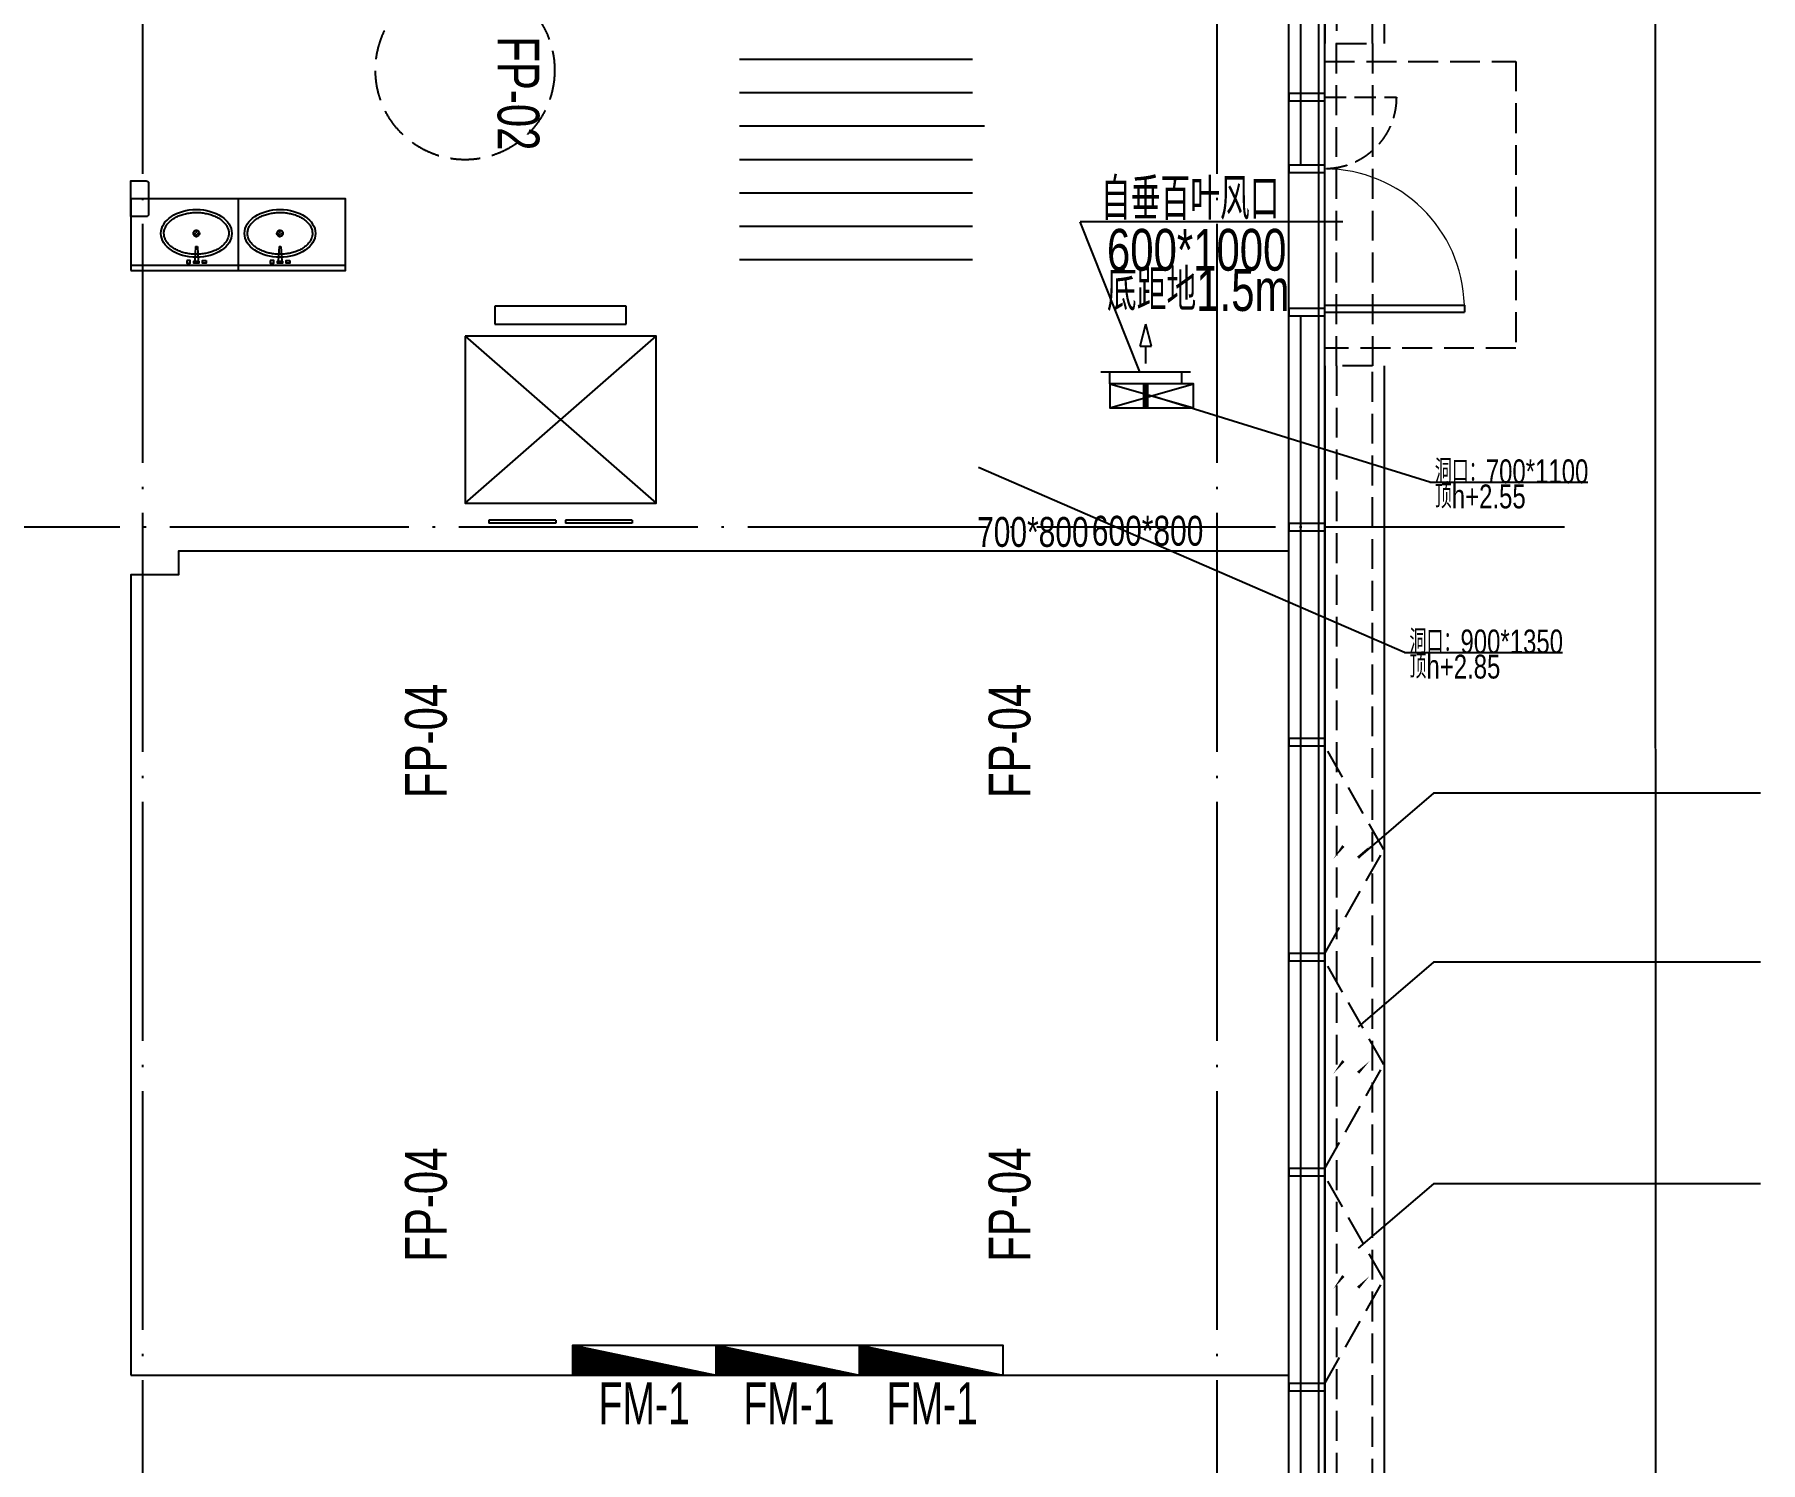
# Model space of a CAD drawing. Extents: x -777745 to 647905, y -207485 to 303235.
# Drawn here: x 47594 to 62050, y 1169 to 13125 of the extents above; entities that cross this region are included whole.
import ezdxf

# ---------------------------------------------------------------- set-up
doc = ezdxf.new("R2010")
doc.units = 0
doc.header["$LTSCALE"] = 1000
for name, pattern in [('13#楼幕墙$1$DASH', [0.35, 0.25, -0.1]), ('X-104 13#平面$0$DASH', [0.35, 0.25, -0.1]), ('X-104 13#平面$0$DOTE', [2.4200000000000004, 2, -0.2, 0.02, -0.2])]:
    doc.linetypes.add(name, pattern=pattern)
doc.layers.get('0').update_dxf_attribs({"linetype": 'CONTINUOUS'})
doc.layers.get('Defpoints').update_dxf_attribs({"linetype": 'CONTINUOUS'})
doc.layers.add('00-建筑结构条件', color=4, linetype='CONTINUOUS', plot=False)
for name, color, linetype in [('00-防烟分区', 4, 'CONTINUOUS'), ('13#楼幕墙$0$DOOR_FIRE', 220, 'CONTINUOUS'), ('13#楼幕墙$1$A-C_幕墙龙骨', 133, 'CONTINUOUS'), ('13#楼幕墙$1$A-C_玻璃幕墙', 140, 'CONTINUOUS'), ('13#楼幕墙$1$A-C_窗', 140, 'CONTINUOUS'), ('ACS_OTHER_FM', 2, 'CONTINUOUS'), ('Drawing2$0$ACS_COM', 7, 'CONTINUOUS'), ('Drawing2$0$ACS_PFG_F2', 30, 'CONTINUOUS'), ('DUCT-加压送风标注', 3, 'CONTINUOUS'), ('DUCT-加压送风风口', 7, 'CONTINUOUS'), ('DUCT-排风标注', 3, 'CONTINUOUS'), ('DUCT-新风标注', 3, 'CONTINUOUS'), ('X-104 13#平面$0$A-C_玻璃幕墙', 140, 'CONTINUOUS'), ('X-104 13#平面$0$A-E_电梯', 171, 'CONTINUOUS'), ('X-104 13#平面$0$A-I_卫-洁具', 241, 'CONTINUOUS'), ('X-104 13#平面$0$A-O_散水', 134, 'CONTINUOUS'), ('X-104 13#平面$0$A-TECH_暖通', 6, 'CONTINUOUS'), ('X-104 13#平面$0$A-TECH_结构', 21, 'CONTINUOUS'), ('X-104 13#平面$0$A_AXIS-轴线', 36, 'X-104 13#平面$0$DOTE'), ('X-104 13#平面$0$M-道路 边线', 151, 'CONTINUOUS')]:
    doc.layers.add(name, color=color, linetype=linetype)
doc.styles.add('HZF', font='ROS', dxfattribs={"width": 0.75, "bigfont": 'JD'})

# ---------------------------------------------------------------- blocks, each defined once
blk = doc.blocks.new('*X40')
at = {"color": 0}
for p, q in [((11373, 12100), (11393.00000000001, 12100)), ((11373, 12090), (11433.00000000001, 12090)), ((11373, 12080), (11473.00000000001, 12080)), ((11373, 12070), (11513.00000000001, 12070)), ((11373, 12060), (11553.00000000001, 12060)), ((11373, 12050), (11593.00000000001, 12050)), ((11380, 11855), (11380, 12103.25)), ((11390, 11855), (11390, 12100.75)), ((11400, 11855), (11400, 12098.25)), ((11410, 11855), (11410, 12095.75)), ((11420, 11855), (11420, 12093.25)), ((11430, 11855), (11430, 12090.75)), ((11440, 11855), (11440, 12088.25)), ((11450, 11855), (11450, 12085.75)), ((11460, 11855), (11460, 12083.25)), ((11470, 11855), (11470, 12080.75)), ((11480, 11855), (11480, 12078.25)), ((11490, 11855), (11490, 12075.75)), ((11500, 11855), (11500, 12073.25)), ((11510, 11855), (11510, 12070.75)), ((11520, 11855), (11520, 12068.25)), ((11530, 11855), (11530, 12065.75)), ((11540, 11855), (11540, 12063.25)), ((11550, 11855), (11550, 12060.75)), ((11560, 11855), (11560, 12058.25)), ((11570, 11855), (11570, 12055.75)), ((11580, 11855), (11580, 12053.25)), ((11590, 11855), (11590, 12050.75)), ((11600, 11855), (11600, 12048.25)), ((11373, 12040), (11633.00000000001, 12040)), ((11373, 12030), (11673.00000000001, 12030)), ((11373, 12020), (11713.00000000001, 12020)), ((11373, 12010), (11753.00000000001, 12010)), ((11373, 12000), (11793.00000000001, 12000)), ((11373, 11990), (11833.00000000001, 11990)), ((11373, 11980), (11873.00000000001, 11980)), ((11373, 11970), (11913.00000000001, 11970)), ((11373, 11960), (11953.00000000001, 11960)), ((11373, 11950), (11993.00000000001, 11950)), ((11373, 11940), (12033.00000000001, 11940)), ((11373, 11930), (12073.00000000001, 11930)), ((11610, 11855), (11610, 12045.75)), ((11620, 11855), (11620, 12043.25)), ((11630, 11855), (11630, 12040.75)), ((11640, 11855), (11640, 12038.25)), ((11650, 11855), (11650, 12035.75)), ((11660, 11855), (11660, 12033.25)), ((11670, 11855), (11670, 12030.75)), ((11680, 11855), (11680, 12028.25)), ((11690, 11855), (11690, 12025.75)), ((11700, 11855), (11700, 12023.25)), ((11710, 11855), (11710, 12020.75)), ((11720, 11855), (11720, 12018.25)), ((11730, 11855), (11730, 12015.75)), ((11740, 11855), (11740, 12013.25)), ((11750, 11855), (11750, 12010.75)), ((11760, 11855), (11760, 12008.25)), ((11770, 11855), (11770, 12005.75)), ((11780, 11855), (11780, 12003.25)), ((11790, 11855), (11790, 12000.75)), ((11800, 11855), (11800, 11998.25)), ((11810, 11855), (11810, 11995.75)), ((11820, 11855), (11820, 11993.25)), ((11830, 11855), (11830, 11990.75)), ((11840, 11855), (11840, 11988.25)), ((11850, 11855), (11850, 11985.75)), ((11860, 11855), (11860, 11983.25)), ((11870, 11855), (11870, 11980.75)), ((11880, 11855), (11880, 11978.25)), ((11890, 11855), (11890, 11975.75)), ((11900, 11855), (11900, 11973.25)), ((11910, 11855), (11910, 11970.75)), ((11920, 11855), (11920, 11968.25)), ((11930, 11855), (11930, 11965.75)), ((11940, 11855), (11940, 11963.25)), ((11950, 11855), (11950, 11960.75)), ((11960, 11855), (11960, 11958.25)), ((11970, 11855), (11970, 11955.75)), ((11980, 11855), (11980, 11953.25)), ((11990, 11855), (11990, 11950.75)), ((12000, 11855), (12000, 11948.25)), ((12010, 11855), (12010, 11945.75)), ((12020, 11855), (12020, 11943.25)), ((12030, 11855), (12030, 11940.75)), ((12040, 11855), (12040, 11938.25)), ((12050, 11855), (12050, 11935.75)), ((12060, 11855), (12060, 11933.25)), ((12070, 11855), (12070, 11930.75)), ((12080, 11855), (12080, 11928.25)), ((11373, 11920), (12113.00000000001, 11920)), ((11373, 11910), (12153.00000000001, 11910)), ((11373, 11900), (12193.00000000001, 11900)), ((11373, 11890), (12233.00000000001, 11890)), ((11373, 11880), (12273.00000000001, 11880)), ((11373, 11870), (12313.00000000001, 11870)), ((11373, 11860), (12353.00000000001, 11860)), ((12090, 11855), (12090, 11925.75)), ((12100, 11855), (12100, 11923.25)), ((12110, 11855), (12110, 11920.75)), ((12120, 11855), (12120, 11918.25)), ((12130, 11855), (12130, 11915.75)), ((12140, 11855), (12140, 11913.25)), ((12150, 11855), (12150, 11910.75)), ((12160, 11855), (12160, 11908.25)), ((12170, 11855), (12170, 11905.75)), ((12180, 11855), (12180, 11903.25)), ((12190, 11855), (12190, 11900.75)), ((12200, 11855), (12200, 11898.25)), ((12210, 11855), (12210, 11895.75)), ((12220, 11855), (12220, 11893.25)), ((12230, 11855), (12230, 11890.75)), ((12240, 11855), (12240, 11888.25)), ((12250, 11855), (12250, 11885.75)), ((12260, 11855), (12260, 11883.25)), ((12270, 11855), (12270, 11880.75)), ((12280, 11855), (12280, 11878.25)), ((12290, 11855), (12290, 11875.75)), ((12300, 11855), (12300, 11873.25)), ((12310, 11855), (12310, 11870.75)), ((12320, 11855), (12320, 11868.25)), ((12330, 11855), (12330, 11865.75)), ((12340, 11855), (12340, 11863.25)), ((12350, 11855), (12350, 11860.75)), ((12360, 11855), (12360, 11858.25)), ((12370, 11855), (12370, 11855.75))]:
    blk.add_line(p, q, dxfattribs=at)
blk = doc.blocks.new('f-mu')
at = {"color": 2}
blk.add_line((0, 135), (1000, -115), dxfattribs=at)
at = {"color": 4}
blk.add_3dface([(0, -115), (0, 135), (1000, 135), (1000, -115)], dxfattribs=at)
at = {"color": 2}
blk.add_blockref('*X40', (-11373, -11970), dxfattribs=at)
blk = doc.blocks.new('X-104 13#平面$0$轴网')
at = {"layer": 'X-104 13#平面$0$A_AXIS-轴线', "linetype": 'X-104 13#平面$0$DOTE'}
for p, q in [((48500, -7400.98603368341), (48500, 24620.25062679139)), ((57500, -7400.98603368341), (57500, 24620.25062679139)), ((60408.42140219617, 9000), (-2925.01551574981, 9000))]:
    blk.add_line(p, q, dxfattribs=at)
blk = doc.blocks.new('X-104 13#平面$0$2400x2100')
for p, q in [((650.0000000000728, 1849.999999999975), (650.0000000000728, 1700.000000000004)), ((1750.000000000007, 1849.999999999975), (650.0000000000728, 1849.999999999975)), ((1750.000000000007, 1700.000000000004), (1750.000000000007, 1849.999999999975)), ((400.0000000000364, 200.0000000000036), (2000.000000000036, 1600.000000000004)), ((400.0000000000364, 1600.000000000004), (2000.000000000036, 200.0000000000036)), ((650.0000000000728, 1700.000000000004), (1750.000000000007, 1700.000000000004))]:
    blk.add_line(p, q)
at = {"color": 0}
for p, q in [((600.0000000000364, 57.61848104284218), (600.0000000000364, 34.00902772785957)), ((1160.000000000618, 57.61848104284036), (600.0000000000364, 57.61848104284218)), ((1160.000000000618, 34.00902772785776), (600.0000000000364, 34.00902772785957)), ((1160.000000000618, 57.61848104284036), (1160.000000000618, 34.00902772785776)), ((1800.000000000036, 57.61848104284218), (1239.999999999454, 57.61848104284036)), ((1239.999999999454, 57.61848104284036), (1239.999999999454, 34.00902772785776)), ((1800.000000000036, 34.00902772785957), (1239.999999999454, 34.00902772785776)), ((1800.000000000036, 57.61848104284218), (1800.000000000036, 34.00902772785957))]:
    blk.add_line(p, q, dxfattribs=at)
blk.add_lwpolyline([(400.0000000000364, 1600.000000000004), (400.0000000000364, 200.0000000000036), (2000.000000000036, 200.0000000000036), (2000.000000000036, 1600.000000000004), (400.0000000000364, 1600.000000000004)], close=True)
blk = doc.blocks.new('13#楼幕墙$0$A$C62EA228A')
at = {"linetype": '13#楼幕墙$1$DASH'}
blk.add_lwpolyline([(10.00000000001455, -300.0000000000146), (-860, -796.5212315030949), (-1729.999999999985, -299.9999999999782)], dxfattribs=at)
at = {"layer": '13#楼幕墙$1$A-C_玻璃幕墙', "color": 1}
blk.add_lwpolyline([(-888.629784368859, -674.3626249181325, 0, 25.00000000000001, 0), (-792.3107997117913, -580.0067186209344, 0, 0, 0), (-890.495198409073, -456.4310357286467, 25.00000000000001, 0, 0), (-785.7256440597121, -374.3626249181507, 0, 0, 0)], format="xyseb", dxfattribs=at)
blk = doc.blocks.new('13#楼幕墙$1$A$C7A413A1D')
blk.add_lwpolyline([(-70, -300.0000000000001), (-10, -300), (-10, 0), (-70, -1.13686837721616e-13)], close=True)
blk = doc.blocks.new('13#楼幕墙$0$$DorLib2D$00000001')
for p, q in [((0.45, 0.9750000000000001), (0.5000000000000002, 0.9750000000000001)), ((0.45, 0), (0.45, 0.9750000000000001)), ((0.5, 0), (0.5, 0.9750000000000001)), ((0.5, 0), (0.45, 0))]:
    blk.add_line(p, q)
at = {"lineweight": 13}
blk.add_arc((0.475, 0), 0.975, 91.4692835813538, 180, dxfattribs=at)
blk = doc.blocks.new('13#楼幕墙$0$A$C2CD63A88')
at = {"linetype": '13#楼幕墙$1$DASH'}
blk.add_lwpolyline([(-9.999854112465982, 719.9998268538329), (-9.999854112698813, -120.0001731461816)], dxfattribs=at)
blk.add_arc((-10.00027920093271, 720.0002519421178), 840.0004250884064, 270.0000289949534, 359.9999710050466, dxfattribs=at)
blk = doc.blocks.new('13#楼幕墙')
at = {"layer": '13#楼幕墙$1$A-C_玻璃幕墙'}
for p, q in [((58099.99999999991, -799.9999999998836), (58099.99999999993, 18820.00740966003)), ((58199.99999999988, 12030.00000000001), (58199.99999999993, 18866.63817547554)), ((58349.99999999989, 12030.00000000001), (58349.99999999994, 18936.58432419877)), ((58199.99999999993, -899.9999999998836), (58199.99999999993, 10769.99999999998)), ((58349.99999999993, -1049.999999999884), (58349.99999999993, 10769.99999999998))]:
    blk.add_line(p, q, dxfattribs=at)
for points in [[(4492.573473841197, 15499.99999999997), (-900.0000000001164, 15499.99999999997), (-900.0000000000563, -1700.000000000029), (22099.99999999999, -1700.000000000014), (22099.99999999999, -1100.000000000015), (58399.99999999991, -1099.999999999884), (58399.99999999987, 18959.89970710658), (53293.20742207248, 23245.00747574434), (37799.9999999998, 14299.99999999997), (37799.99999999986, 10199.99999999997), (12500.00000000015, 10199.99999999997), (4492.573473841061, 15500.00000000006)], [(58099.9999999999, 11899.99999999999), (58099.99999999991, 12599.99999999998)]]:
    blk.add_lwpolyline(points, dxfattribs=at)
at = {"layer": '13#楼幕墙$0$DOOR_FIRE', "xscale": 1200.000000000032, "yscale": 1200.000000000032, "zscale": 1200.000000000032, "rotation": 270}
blk.add_blockref('13#楼幕墙$0$$DorLib2D$00000001', (58399.9999999999, 11400), dxfattribs=at)
at = {"layer": '13#楼幕墙$1$A-C_幕墙龙骨', "rotation": 90}
for p in [(58099.99999999991, 12639.99999999998), (58099.99999999995, 12040.00000000001), (58099.99999999991, 10839.99999999998), (58099.99999999991, 9039.999999999984), (58099.99999999991, 7239.999999999985), (58099.99999999991, 5439.999999999985), (58099.99999999991, 3639.999999999985), (58099.99999999991, 1839.999999999985)]:
    blk.add_blockref('13#楼幕墙$1$A$C7A413A1D', p, dxfattribs=at)
at = {"layer": '13#楼幕墙$1$A-C_窗', "xscale": -0.71428571428569, "yscale": 0.71428571428569, "zscale": 0.71428571428569, "rotation": 90}
blk.add_blockref('13#楼幕墙$0$A$C2CD63A88', (58914.28559060986, 12592.8572470624), dxfattribs=at)
at = {"layer": '13#楼幕墙$1$A-C_窗', "xscale": -1, "rotation": 90}
for p in [(58099.99999999993, 5440.000000000087), (58099.99999999993, 3640.000000000087), (58099.99999999993, 1840.000000000087)]:
    blk.add_blockref('13#楼幕墙$0$A$C62EA228A', p, dxfattribs=at)
blk = doc.blocks.new('X-104 13#平面$0$meae')
for p, q in [((-215.039999999979, 0), (-243.7679999999818, 0)), ((-210, 5.039999999979045), (-210, 32.76000000000931)), ((-176.7359999999753, 0), (-204.9599999999627, 0)), ((-99.54815868195146, 8), (21.68149024352897, 14.3899337600451)), ((-99.54815868195146, -7.999999999941792), (-99.54815868195146, 8)), ((21.68149024352897, -14.3899337601033), (21.68149024352897, 14.3899337600451)), ((-210, -32.25599999999395), (-210, -5.039999999979045)), ((-99.54815868195146, -8.000000000058208), (21.68149024352897, -14.3899337601033))]:
    blk.add_line(p, q)
at = {"const_width": 0.8399999999999999}
blk.add_lwpolyline([(-209.5800000000163, -0.1400000000139698, -0.9999999999999999), (-210.4199999999837, -0.1400000000139698, -0.9999999999999999)], format="xyb", close=True, dxfattribs=at)
for points in [[(17.19145484233741, 81.35012003820157), (40, 81.35012003820157), (39.99999999994179, 51.35012003820157), (17.1914548422792, 51.35012003820157)], [(21.68149024352897, 21.35012003820157), (40, 21.35012003820157), (40, -21.35012003820157), (21.68149024352897, -21.35012003820157)], [(17.19145484233741, -81.35012003820157), (40, -81.35012003820157), (39.99999999994179, -51.35012003820157), (17.1914548422792, -51.35012003820157)]]:
    blk.add_lwpolyline(points, close=True)
blk.add_circle((-210, 0), 25.2)
blk.add_ellipse((-210, 0), major_axis=(0, -296.8388870928175), ratio=0.6737661697857759)
at = {"color": 8}
blk.add_open_spline([(-210, -271.838887092832), (-201.6286662275088, -271.838887092832), (-193.2556980797672, -270.8834744876949), (-176.5567826171755, -267.0318226981908), (-168.2292954665609, -264.1331208487391), (-151.7464247078751, -256.3412992825033), (-143.592075161112, -251.4461166422116), (-127.6688291439204, -239.6628589069005), (-119.9016611408442, -232.7743547918508), (-105.0053654383519, -217.100718463771), (-97.87740360945463, -208.3160983382841), (-84.50442564953119, -189.0367220979533), (-78.25994529254967, -178.5426552897552), (-66.86596525227651, -156.1005802754662), (-61.71665413689334, -144.1531549534993), (-52.68240508378949, -119.1104159536771), (-48.79751711455174, -106.0155586157343), (-42.41598126577446, -79.01830609660828), (-39.91934085072717, -65.11628590768669), (-36.39207964838715, -36.86706837144447), (-35.3614577781409, -22.5202054088586), (-34.79793056182098, 6.244822261855006), (-35.26502483320655, 20.66266644134885), (-37.68259151588427, 49.19399507466005), (-39.63306519814068, 63.30715293157846), (-44.95700291811954, 90.86129060061648), (-48.33046480413759, 104.3019146881416), (-56.39392556494568, 130.1611448710319), (-61.0838973345235, 142.5793309712317), (-71.62818411248736, 166.0733063118532), (-77.48238030000357, 177.1485642623738), (-90.15903716551838, 197.6798496269621), (-96.98112566315103, 207.1352148510632), (-111.3602107425686, 224.2113378457143), (-118.9163064261083, 231.8314545630128), (-134.510733252624, 245.1036245926516), (-142.547481424408, 250.7556368449004), (-158.868371842138, 260.0530890176306), (-167.1509793659789, 263.6999722997425), (-183.7976203592261, 269.0257272459567), (-192.162095878215, 270.7072330619558), (-208.8995512870024, 272.153067119536), (-217.2755150526064, 271.9185741905239), (-234.0031495776493, 269.526916392555), (-242.3573442720808, 267.3679324407713), (-258.9526960913208, 261.0731867576833), (-267.1936322519905, 256.9349128940958), (-283.3781850557425, 246.65468100406), (-291.3201072766096, 240.5117016318836), (-306.6623222918133, 226.2813428560039), (-314.0611830068519, 218.1942343084957), (-328.0653621423407, 200.2301868745126), (-334.6699371464783, 190.353927289194), (-346.859358667396, 169.044026111078), (-352.4439172392595, 157.6110181525), (-362.4072642970132, 133.476927122334), (-366.7859668953461, 120.7763437553076), (-374.1964356524404, 94.43610308453208), (-377.2281845823745, 80.79684587812517), (-381.8495765395346, 52.93462008907227), (-383.4392193020904, 38.71199739631265), (-385.1273327118251, 10.0537408667733), (-385.225804392132, -4.381569712015335), (-383.9285565786413, -33.08909023553133), (-382.5328362500295, -47.36097819061251), (-378.2902226594742, -75.36972922243876), (-375.4433290168527, -89.10625087702647), (-368.3874579074909, -115.6863969620317), (-364.1784936326439, -128.529630749661), (-354.5335200406262, -152.9902308470919), (-349.097582319926, -164.6071133053629), (-337.1786070214584, -186.3198765731067), (-330.6958189697471, -196.415140855941), (-316.9037533847149, -214.843760280055), (-309.5951420506462, -223.1764269854757), (-294.4000191528467, -237.9131964488188), (-286.5148495539906, -244.3169298697612), (-270.41386736813, -255.1213227973203), (-262.1997869724291, -259.5227866767091), (-245.6385630253353, -266.3373192788567), (-237.2919559226721, -268.7527736420161), (-222.6272707111784, -271.2949484957498), (-216.3134306632564, -271.838887092832), (-210, -271.838887092832)], degree=3, knots=[0, 0, 0, 0, 0.1541728099079682, 0.1541728099079682, 0.3083456198159364, 0.3083456198159364, 0.4625184297239047, 0.4625184297239047, 0.6166912396318729, 0.6166912396318729, 0.7708640495398411, 0.7708640495398411, 0.9250368594478093, 0.9250368594478093, 1.079209669355778, 1.079209669355778, 1.233382479263746, 1.233382479263746, 1.387555289171714, 1.387555289171714, 1.541728099079682, 1.541728099079682, 1.69590090898765, 1.69590090898765, 1.850073718895619, 1.850073718895619, 2.004246528803587, 2.004246528803587, 2.158419338711555, 2.158419338711555, 2.312592148619523, 2.312592148619523, 2.466764958527492, 2.466764958527492, 2.62093776843546, 2.62093776843546, 2.775110578343428, 2.775110578343428, 2.929283388251396, 2.929283388251396, 3.083456198159364, 3.083456198159364, 3.237629008067333, 3.237629008067333, 3.391801817975301, 3.391801817975301, 3.545974627883269, 3.545974627883269, 3.700147437791237, 3.700147437791237, 3.854320247699206, 3.854320247699206, 4.008493057607174, 4.008493057607174, 4.162665867515142, 4.162665867515142, 4.31683867742311, 4.31683867742311, 4.471011487331078, 4.471011487331078, 4.625184297239047, 4.625184297239047, 4.779357107147015, 4.779357107147015, 4.933529917054983, 4.933529917054983, 5.087702726962951, 5.087702726962951, 5.24187553687092, 5.24187553687092, 5.396048346778888, 5.396048346778888, 5.550221156686856, 5.550221156686856, 5.704393966594824, 5.704393966594824, 5.858566776502792, 5.858566776502792, 6.012739586410761, 6.012739586410761, 6.166912396318729, 6.166912396318729, 6.283185307179586, 6.283185307179586, 6.283185307179586, 6.283185307179586], dxfattribs=at)
blk = doc.blocks.new('*U3563')
blk.add_lwpolyline([(200.000000000211, 0), (200.000000000211, 700.0000000002182), (0, 700.0000000002182), (0, 0), (200.000000000211, 0), (0, 700.0000000002182), (0, 0), (200.000000000211, 700.0000000002182)])
blk = doc.blocks.new('X-104 13#平面$0$A$C0BB3323F')
at = {"layer": 'Defpoints'}
blk.add_lwpolyline([(59299.9999999702, 600), (59299.9999999702, 20660), (54205.0000000298, 24935), (38699.9999999702, 16000), (38700, 11900), (13400, 11900), (5392.573474109173, 17199.99999976158), (-2.980232238769531e-08, 17200), (0, 0), (23000.0000000596, 0), (22999.9999999702, 600)], close=True, dxfattribs=at)
at = {"layer": 'X-104 13#平面$0$M-道路 边线', "ltscale": 0.5}
blk.add_line((62076.40062996745, -2539.241099596024), (62069.14974811673, 17786.12611961365), dxfattribs=at)
blk = doc.blocks.new('X-104 13#平面')
at = {"layer": 'X-104 13#平面$0$A-C_玻璃幕墙', "linetype": 'X-104 13#平面$0$DASH'}
blk.add_lwpolyline([(59999.99999999994, 10500.00000000001), (58399.99999999995, 10500.00000000001), (58399.99999999995, 12900.00000000001), (59999.99999999994, 12900.00000000001)], close=True, dxfattribs=at)
at = {"layer": 'X-104 13#平面$0$A-E_电梯'}
for p, q in [((53500.00000000653, 12919.99999999969), (55450.00000000653, 12919.99999999969)), ((53500.00000000653, 12639.99999999969), (55450.00000000653, 12639.99999999969)), ((53500.00000000653, 12359.99999999969), (55450.00000000653, 12359.99999999969)), ((55450.00000000653, 12359.99999999967), (55550.00000000653, 12359.99999999967)), ((53500.00000000653, 12079.99999999969), (55450.00000000653, 12079.99999999969)), ((53500.00000000653, 11799.99999999969), (55450.00000000653, 11799.99999999969)), ((53500.00000000653, 11519.99999999969), (55450.00000000653, 11519.99999999969)), ((53500.00000000653, 11239.99999999969), (55450.00000000653, 11239.99999999969))]:
    blk.add_line(p, q, dxfattribs=at)
at = {"layer": 'X-104 13#平面$0$A-I_卫-洁具', "ltscale": 0.1}
blk.add_line((49300.00000000648, 11749.99999999972), (49300.00000000648, 11149.99999999972), dxfattribs=at)
blk.add_lwpolyline([(48400.00000000639, 11599.99999999966), (48400.00000000639, 11899.99999999966), (48530.00000000639, 11899.99999999966, -0.414213562373095), (48550.00000000639, 11879.99999999966), (48550.00000000639, 11619.99999999966, -0.414213562373095), (48530.00000000639, 11599.99999999966)], format="xyb", close=True, dxfattribs=at)
for points in [[(48400.00000000639, 11149.99999999966), (50200.0000000064, 11149.99999999966), (50200.00000000658, 11749.99999999977), (48400.00000000639, 11749.99999999966)], [(48400.00000000693, 11149.99999999953), (50200.00000000717, 11149.99999999918), (50200.00000000717, 11189.99999999918), (48400.00000000693, 11189.99999999953)]]:
    blk.add_lwpolyline(points, close=True, dxfattribs=at)
at = {"layer": 'X-104 13#平面$0$A-I_卫-洁具', "linetype": 'X-104 13#平面$0$DASH'}
blk.add_circle((51200.00000000597, 12826.5709121621), 750, dxfattribs=at)
at = {"layer": 'X-104 13#平面$0$A-O_散水'}
for points in [[(58899.99999999994, 13050), (58899.99999999994, 19193.16128273754), (53346.40618007796, 23853.07206218898), (37299.99999999994, 14588.94646279656), (37299.99999999994, 10700), (23299.99999999996, 10700), (23299.99999999996, 10200), (37799.99999999994, 10200), (37799.99999999994, 14300), (53293.20742207248, 23245.00747574434), (58399.99999999994, 18960), (58399.99999999994, 13049.99999999999)], [(58399.99999999994, 10350.00000000002), (58399.99999999994, -1100), (56000.00000000648, -1100), (56000.00000000648, -1600), (58899.99999999994, -1600), (58899.99999999994, 10350)]]:
    blk.add_lwpolyline(points, dxfattribs=at)
at = {"layer": 'X-104 13#平面$0$A-O_散水', "linetype": 'X-104 13#平面$0$DASH'}
for points in [[(58799.99999999994, 13050.00000000001), (58799.99999999994, 19146.52902619002), (53335.76642847686, 23731.45914490005), (37399.99999999995, 14531.15717023725), (37399.99999999994, 10600), (23299.99999999996, 10600), (23299.99999999996, 10300), (37699.99999999994, 10300), (37699.99999999994, 14357.78929255931), (53303.84717367357, 23366.62039303327), (58499.99999999994, 19006.63225654751), (58499.99999999994, 13049.99999999999)], [(58499.99999999994, 10350.00000000002), (58499.99999999994, -1200), (56100.00000000648, -1200), (56100.00000000648, -1500), (58799.99999999994, -1500), (58799.99999999994, 10350.00000000001)]]:
    blk.add_lwpolyline(points, dxfattribs=at)
blk.add_lwpolyline([(58799.99999999994, 10350.00000000001), (58499.99999999994, 10350.00000000001), (58499.99999999994, 13049.99999999999), (58799.99999999994, 13049.99999999999)], close=True, dxfattribs=at)
at = {"layer": 'X-104 13#平面$0$A-TECH_结构'}
blk.add_lwpolyline([(58349.99999999994, -1050), (58349.99999999994, 18936.58432419877), (53287.88754627193, 23184.20101709987), (37849.99999999986, 14271.13248654053), (37849.99999999994, 10150), (12484.95170804356, 10149.99999999993), (4477.525181884393, 15450.00000000007), (-850.0000000000618, 15450), (-850.0000000000618, -1649.999999999995), (22049.99999999996, -1650), (22049.99999999995, -1049.999999999996)], close=True, dxfattribs=at)
for name, p in [('X-104 13#平面$0$A$C0BB3323F', (-900.0000000000563, -1700.000000000029)), ('X-104 13#平面$0$轴网', (0, 0))]:
    blk.add_blockref(name, p)
at = {"layer": 'X-104 13#平面$0$A-E_电梯'}
blk.add_blockref('X-104 13#平面$0$2400x2100', (50800.00000000647, 8999.999999999694), dxfattribs=at)
at = {"layer": 'X-104 13#平面$0$A-I_卫-洁具', "ltscale": 0.1, "rotation": 270}
for p in [(48950.00000000642, 11249.99999999983), (49650.00000000642, 11249.99999999983)]:
    blk.add_blockref('X-104 13#平面$0$meae', p, dxfattribs=at)
at = {"layer": 'X-104 13#平面$0$A-TECH_暖通', "rotation": 270}
blk.add_blockref('*U3563', (56600.00000000287, 10199.99999999999), dxfattribs=at)
at = {"layer": 'X-104 13#平面$0$A-TECH_结构'}
blk.add_blockref('13#楼幕墙', (0, 0), dxfattribs=at)
blk = doc.blocks.new('$风口$00000098')
for p, q in [((3.637978807091713e-12, 200), (99.9356124313781, 200)), ((0, -200), (0, 200)), ((99.9356124313781, 250), (99.9356124313781, -250)), ((0, 0), (-100, 0)), ((171.5522559606652, 1.455191522836685e-11), (315.1458337431795, 1.455191522836685e-11)), ((315.1458337429467, 31.46169286793156), (500, 1.309672370553017e-10)), ((315.1458337429467, 31.46169286793156), (315.1458337431795, -31.46169286801887)), ((315.1458337431795, -31.46169286801887), (500, 1.455191522836685e-11)), ((99.9356124313781, -200), (3.637978807091713e-12, -200))]:
    blk.add_line(p, q)
blk = doc.blocks.new('Drawing2$0$卫生间排气扇')
at = {"layer": 'Drawing2$0$ACS_COM'}
h = blk.add_hatch(color=1, dxfattribs=at)
edge = h.paths.add_edge_path()
edge.add_arc((0, 0), 11.65797689935079, 0, 360)
at = {"layer": 'Drawing2$0$ACS_COM', "const_width": 22.22222222222222}
blk.add_lwpolyline([(-250.4444444179535, 250.9893350601196), (250.4444444179535, 250.9893350601196), (250.4444444179535, -249.8995537757874), (-250.4444444179535, -249.8995537757874)], close=True, dxfattribs=at)
at = {"layer": 'Drawing2$0$ACS_COM', "color": 1}
for radius in [218.1582263723571, 11.65797689935079]:
    blk.add_circle((0, 0), radius, dxfattribs=at)
at = {"layer": 'Drawing2$0$ACS_COM', "color": 1, "extrusion": (0, 0, -1)}
for centre, major_axis in [((0.01637351512908936, 114.9080049395561), (2.528815175705495e-14, -103.2501247365031)), ((-114.9080587625504, -0.1368282437324524), (103.2501247365031, 1.896611381779121e-14))]:
    blk.add_ellipse(centre, major_axis=major_axis, ratio=0.438117102393132, start_param=-3.141592653589793, end_param=3.141592653589793, dxfattribs=at)
at = {"layer": 'Drawing2$0$ACS_COM', "color": 1}
for centre, major_axis in [((114.9080477952957, -0.1532017588615417), (-103.2501247365031, 1.896611381779121e-14)), ((0, -114.9081016182899), (1.264407587852748e-14, 103.2501247365031))]:
    blk.add_ellipse(centre, major_axis=major_axis, ratio=0.438117102393132, start_param=-3.141592653589793, end_param=3.141592653589793, dxfattribs=at)
blk = doc.blocks.new('WC')
at = {"layer": 'DUCT-排风标注'}
for p, q in [((-2795.180905113899, 4854.965244656967), (-2795.180905113899, 2389.974207817882)), ((-2795.180905113899, 2389.974207817882), (-1580.144634413504, 2389.974207817882))]:
    blk.add_line(p, q, dxfattribs=at)
at = {"layer": 'Drawing2$0$ACS_PFG_F2', "rotation": 270}
for p in [(-1949.999999999971, 4299.999999999985), (-449.9999999999709, 4299.999999999985)]:
    blk.add_blockref('Drawing2$0$卫生间排气扇', p, dxfattribs=at)
at = {"layer": 'Drawing2$0$ACS_PFG_F2', "xscale": -1, "rotation": 270}
for p in [(-1949.999999999971, 3199.999999999534), (-449.9999999999709, 3199.999999999534)]:
    blk.add_blockref('Drawing2$0$卫生间排气扇', p, dxfattribs=at)
at = {"style": 'HZF', "width": 0.75}
for p in [(-1827.694351502963, 6149.837240022287, -19624.99999999999), (-1827.694351502963, 1959.983991929985, -19624.99999999999)]:
    blk.add_text('FP-02', height=350, rotation=270, dxfattribs=at).set_placement(p)

msp = doc.modelspace()

# ---------------------------------------------------------------- linework, layer by layer
msp.add_lwpolyline([(-900.0000000000618, -1700), (21800, -2200), (21799.99999999994, -1600), (58399.99999999994, -1100), (58399.99999999994, 18960), (53304.99999999994, 23235), (37799.99999999994, 14300), (37799.99999999994, 10200), (12500, 10200), (4300.000000000171, 15500), (-900.0000000000628, 15500), (-900.0000000000628, -1700)])
at = {"layer": '00-建筑结构条件'}
for p, q in [((59279.34699321305, 9375.865733708488, -2715), (56949.99999999996, 10100.00000000011, 2250)), ((59067.08969508205, 7951.019813569961), (55500.00000000525, 9499.9999999999, 800)), ((59279.34699321305, 9375.865733708488, -2715), (60603.36413469829, 9375.865733708473, -2715)), ((59067.08969508205, 7951.019813569961), (60391.10683656729, 7951.019813569947)), ((59311.02424837463, 6772.796159371734), (58680.00671862086, 6232.310799711879)), ((62049.7868555733, 6772.796159371734), (59311.02424837463, 6772.796159371734)), ((59311.02424837463, 5357.246011947747), (58680.00671862086, 4816.760652287892)), ((62049.7868555733, 5357.246011947747), (59311.02424837463, 5357.246011947747)), ((59311.02424837463, 3503.273458995391), (58680.00671862086, 2962.788099335536)), ((62049.7868555733, 3503.273458995391), (59311.02424837463, 3503.273458995391))]:
    msp.add_line(p, q, dxfattribs=at)
at = {"layer": '00-建筑结构条件', "const_width": 50, "elevation": 3000}
msp.add_lwpolyline([(56901.23020246288, 9999.999999999724), (56901.23020246284, 10199.99999999993)], dxfattribs=at)
at = {"layer": '00-防烟分区'}
msp.add_lwpolyline([(48400.00000000652, 1899.999999999986), (58099.99999999991, 1899.999999999985), (58100.00000000004, 8799.999999999709), (55475.00000000592, 8799.999999999709), (48800, 8799.999999999709), (48800, 8600), (48400.00000000652, 8599.999999999998), (48400.00000000653, 1899.999999999986)], close=True, dxfattribs=at)
at = {"layer": 'DUCT-新风标注'}
for p in [(58552.03575313045, 11556.8357371639), (56851.23020246285, 10299.93561243113, 2250)]:
    msp.add_line(p, (56352.18854523357, 11556.8357371639), dxfattribs=at)

# ---------------------------------------------------------------- block references
msp.add_blockref('WC', (53300.00000000652, 11149.9999999997))
at = {"layer": '00-防烟分区'}
msp.add_blockref('X-104 13#平面', (0, 0), dxfattribs=at)
at = {"layer": 'ACS_OTHER_FM', "xscale": 1.2, "zscale": 0.9}
for p in [(52103.60000000652, 2014.999999999985), (53303.60000000652, 2014.999999999985), (54503.60000000652, 2014.999999999985)]:
    msp.add_blockref('f-mu', p, dxfattribs=at)
at = {"layer": 'DUCT-加压送风风口', "yscale": 1.5, "rotation": 89.99999999999999}
msp.add_blockref('$风口$00000098', (56901.23020246284, 10199.99999999999, 3000), dxfattribs=at)

# ---------------------------------------------------------------- texts
at = {"style": 'HZF', "width": 0.75}
for p in [(51046.89876846498, 6732.854010048968, -19825), (55935.20066392571, 6732.854010048968, -15900), (51046.89876846498, 2849.999999999714, -19825), (55935.20066392571, 2849.999999999714, -15900)]:
    msp.add_text('FP-04', height=350, rotation=90, dxfattribs=at).set_placement(p)
at = {"layer": '00-建筑结构条件', "style": 'HZF', "width": 0.75}
for s, p in [('洞口：700*1100', (59321.78523537936, 9367.75595880556)), ('顶h+2.55', (59321.78523537936, 9157.576045758557)), ('洞口：900*1350', (59109.52793724836, 7942.910038667032, 2715)), ('顶h+2.85', (59109.52793724836, 7732.73012562003, 2715))]:
    msp.add_text(s, height=200, dxfattribs=at).set_placement(p)
at = {"layer": '00-防烟分区', "style": 'HZF', "width": 0.7}
for p in [(52318.03837035863, 1488.919387512812), (53530.48715527658, 1488.919387512812), (54730.48715527658, 1488.919387512812)]:
    msp.add_text('FM-1', height=350, dxfattribs=at).set_placement(p)
at = {"layer": 'DUCT-加压送风标注', "style": 'HZF', "width": 0.75}
for s, p in [('700*800', (55488.53704216989, 8835.204103535507)), ('600*800', (56449.53262141672, 8845.399897697382))]:
    msp.add_text(s, height=250, dxfattribs=at).set_placement(p)
at = {"layer": 'DUCT-新风标注', "style": 'HZF', "width": 0.75}
for s, p in [('自垂百叶风口', (56525.25984075526, 11573.80135497428)), ('600*1000', (56576.07193474798, 11147.68174622743)), ('底距地1.5m', (56576.07193474798, 10810.60407189908))]:
    msp.add_text(s, height=350, dxfattribs=at).set_placement(p)

doc.saveas('drawing.dxf')
